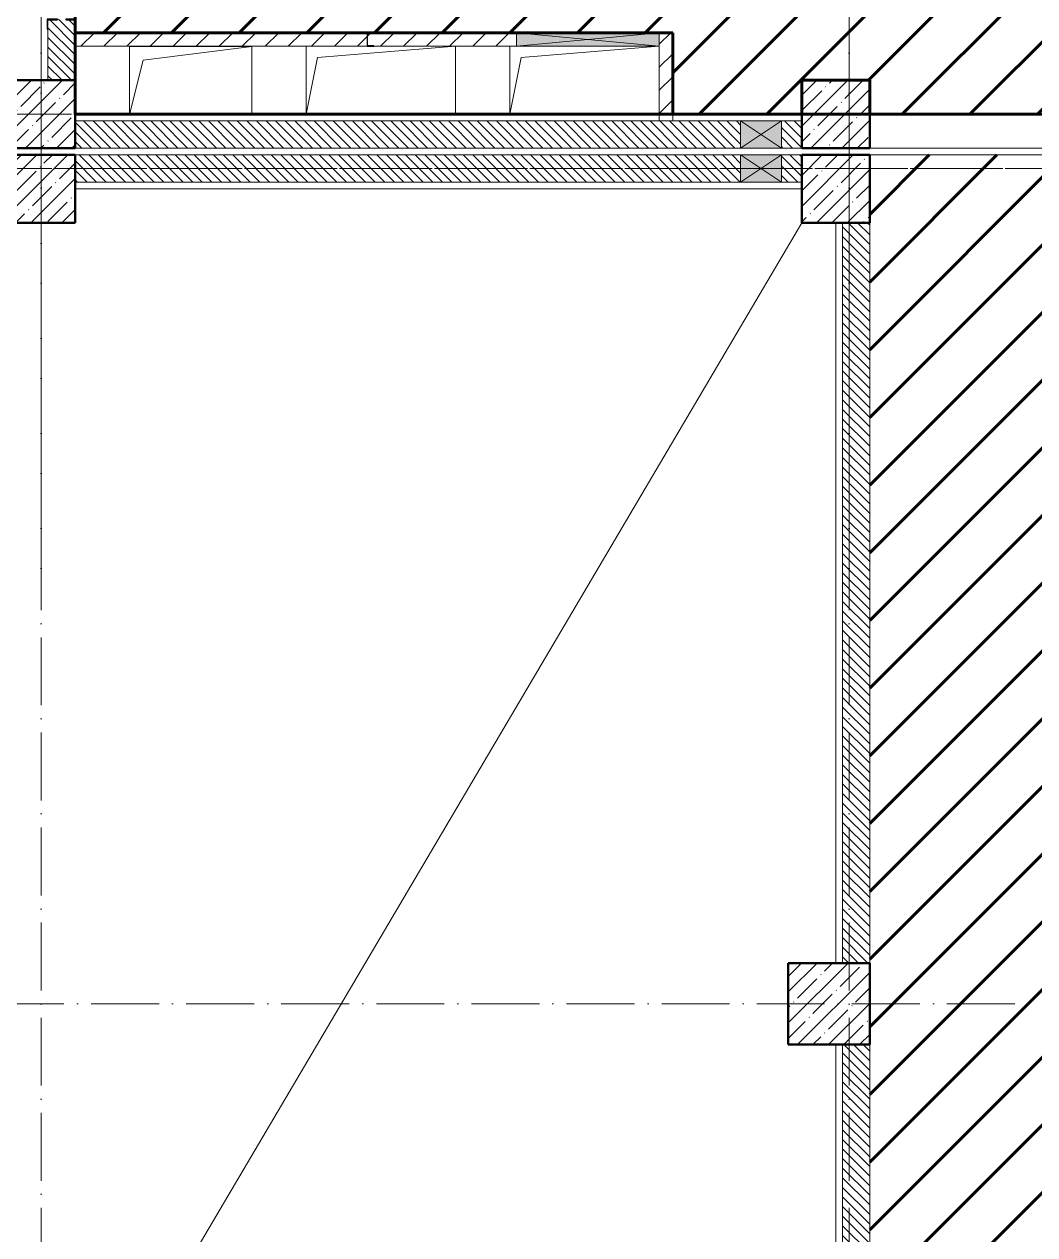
# Model space of a CAD drawing. Header units: millimetres. Extents: x -606178 to 312196, y -19338 to 632709.
# Drawn here: x -57690 to -50249, y 486775 to 495688 of the extents above; entities that cross this region are included whole.
import ezdxf

# ---------------------------------------------------------------- set-up
doc = ezdxf.new("R2010")
doc.units = ezdxf.units.MM
doc.linetypes.add('50_200_ШТРИХ_1Т_ш5_п1_п1_', pattern=[700, 500, -100, 0, -100])
for name, color, linetype, lineweight in [('6.4.1) Окр пт с инж. ПТ2.16', 3, 'Continuous', 60), ('A-DETL-____-OTLN-4', 7, 'Continuous', 18), ('A-DETL-GENF-OTLN', 7, 'Continuous', 9), ('A-FLOR-____-OTLN', 7, 'Continuous', 9), ('A-GENM-____-MCUT', 7, 'Continuous', 25), ('A-GENM-____-OTLN', 7, 'Continuous', 9), ('A-GENM-____-OTLN-1', 7, 'Continuous', 25), ('A-GLAZ-____-OTLN', 7, 'Continuous', 9), ('A-WALL-____-MCUT', 7, 'Continuous', 13), ('A-WALL-____-MCUT-3', 7, 'Continuous', 9), ('A-WALL-____-PATT-1', 7, 'Continuous', 9), ('A-WALL-FNSH-MCUT-1', 7, 'Continuous', 9), ('S-COLS-____-MCUT', 7, 'Continuous', 50), ('S-COLS-____-OTLN', 7, 'Continuous', 9), ('S-GRID-____-OTLN-1', 7, '50_200_ШТРИХ_1Т_ш5_п1_п1_', 9)]:
    doc.layers.add(name, color=color, linetype=linetype, lineweight=lineweight)
pattern_1 = [(45, (-89000, -42681.04), (-114.04925, 114.04925), []), (45, (-88885.95, -42681.04), (-114.04925, 114.04925), [201.613, -40.323, 3.353, -36.97])]
pattern_2 = [(45, (-83150, -42681.04), (-114.04925, 114.04925), []), (45, (-83035.95, -42681.04), (-114.04925, 114.04925), [201.613, -40.323, 3.353, -36.97])]
pattern_3 = [(135, (-140714.89, 451794.26), (-35.35534, -35.35534), [])]
pattern_4 = [(45, (-83150, -43231.04), (-114.04925, 114.04925), []), (45, (-83035.95, -43231.04), (-114.04925, 114.04925), [201.613, -40.323, 3.353, -36.97])]
pattern_5 = [(45, (-89000, -43231.04), (-114.04925, 114.04925), []), (45, (-88885.95, -43231.04), (-114.04925, 114.04925), [201.613, -40.323, 3.353, -36.97])]
pattern_6 = [(45, (-140714.89, 451794.26), (-84.85281, 84.85281), [])]

# ---------------------------------------------------------------- blocks, each defined once
blk = doc.blocks.new('BSC_Колонна _Прямоугольная - 500х500-V33-АР1_План отверстий 3 этажа в осях 1-64_Ю-ЯЯ')
at = {"layer": 'S-COLS-____-OTLN'}
h = blk.add_hatch(dxfattribs=at)
h.set_pattern_fill('FP_41', color=256, style=0, pattern_type=2)
h.set_pattern_definition(pattern_1)
h.paths.add_polyline_path([(-250, -250), (250, -250), (250, 250), (-250, 250)], flags=0)
at = {"layer": 'S-COLS-____-MCUT'}
for p, q in [((250, 250), (-250, 250)), ((-250, 250), (-250, -250)), ((250, -250), (250, 250)), ((-250, -250), (250, -250))]:
    blk.add_line(p, q, dxfattribs=at)
blk = doc.blocks.new('BSC_Колонна _Прямоугольная - 500х500-V35-АР1_План отверстий 3 этажа в осях 1-64_Ю-ЯЯ')
at = {"layer": 'S-COLS-____-OTLN'}
h = blk.add_hatch(dxfattribs=at)
h.set_pattern_fill('FP_43', color=256, style=0, pattern_type=2)
h.set_pattern_definition(pattern_2)
h.paths.add_polyline_path([(-250, -250), (250, -250), (250, 250), (-250, 250)], flags=0)
at = {"layer": 'S-COLS-____-MCUT'}
for p, q in [((250, 250), (-250, 250)), ((-250, 250), (-250, -250)), ((250, -250), (250, 250)), ((-250, -250), (250, -250))]:
    blk.add_line(p, q, dxfattribs=at)
blk = doc.blocks.new('BSC_Колонна _Прямоугольная - 500х500-V120-АР1_План отверстий 3 этажа в осях 1-64_Ю-ЯЯ')
at = {"layer": 'S-COLS-____-OTLN'}
h = blk.add_hatch(dxfattribs=at)
h.set_pattern_fill('FP_125', color=256, style=0, pattern_type=2)
h.set_pattern_definition(pattern_4)
h.paths.add_polyline_path([(-250, -250), (250, -250), (250, 250), (-250, 250)], flags=0)
at = {"layer": 'S-COLS-____-MCUT'}
for p, q in [((250, 250), (-250, 250)), ((-250, 250), (-250, -250)), ((250, -250), (250, 250)), ((-250, -250), (250, -250))]:
    blk.add_line(p, q, dxfattribs=at)
blk = doc.blocks.new('BSC_Колонна _Прямоугольная - 500х500-V121-АР1_План отверстий 3 этажа в осях 1-64_Ю-ЯЯ')
at = {"layer": 'S-COLS-____-OTLN'}
h = blk.add_hatch(dxfattribs=at)
h.set_pattern_fill('FP_126', color=256, style=0, pattern_type=2)
h.set_pattern_definition(pattern_5)
h.paths.add_polyline_path([(-250, -250), (250, -250), (250, 250), (-250, 250)], flags=0)
at = {"layer": 'S-COLS-____-MCUT'}
for p, q in [((250, 250), (-250, 250)), ((-250, 250), (-250, -250)), ((250, -250), (250, 250)), ((-250, -250), (250, -250))]:
    blk.add_line(p, q, dxfattribs=at)
blk = doc.blocks.new('154_Фахверк_СКБ_Швеллер - Тип_100_3960-28515122-АР1_План отверстий 3 этажа в осях 1-64_Ю-ЯЯ')
at = {"layer": 'A-GENM-____-MCUT'}
for p, q in [((175, 50), (125, 50)), ((125, 50), (125, -50)), ((128, 47), (175, 47)), ((128, -47), (128, 47)), ((175, 47), (175, 50)), ((125, -50), (175, -50)), ((175, -47), (128, -47)), ((175, -50), (175, -47))]:
    blk.add_line(p, q, dxfattribs=at)
blk = doc.blocks.new('154_Стойка_СКБ_Уголок - СМ-2480_200-28346303-АР1_План отверстий 3 этажа в осях 1-64_Ю-ЯЯ')
at = {"layer": 'A-GENM-____-MCUT'}
for p, q in [((125, 156), (125, 81)), ((200, 156), (125, 156)), ((131, 81), (131, 150)), ((131, 150), (200, 150)), ((200, 150), (200, 156)), ((125, 81), (131, 81)), ((131, 19), (125, 19)), ((125, 19), (125, -56)), ((131, -50), (131, 19)), ((125, -56), (200, -56)), ((200, -50), (131, -50)), ((200, -56), (200, -50))]:
    blk.add_line(p, q, dxfattribs=at)
blk = doc.blocks.new('AR_Отверстие прямоугольное _в стене_ - AR_Отверстие прямоугольное _в стене__ВК-32402044-АР1_План отверстий 3 этажа в осях 1-64_Ю-ЯЯ')
at = {"layer": 'A-GLAZ-____-OTLN'}
blk.add_hatch(color=256, dxfattribs=at).paths.add_polyline_path([(150, -100), (150, 100), (-150, 100), (-150, -100), (-90.8, -100)], flags=0)
at = {"layer": 'A-DETL-GENF-OTLN'}
for p, q in [((-150, -100), (-150, 100)), ((-150, 100), (150, 100)), ((150, 100), (-150, -100)), ((-150, 100), (150, -100)), ((150, 100), (-150, 100)), ((-150, 100), (-150, -100)), ((150, 100), (150, -100)), ((150, -100), (150, 100)), ((150, -100), (-150, -100)), ((-150, -100), (150, -100))]:
    blk.add_line(p, q, dxfattribs=at)
blk = doc.blocks.new('AR_Отверстие прямоугольное _в плите_ - AR_Отверстие прямоугольное _в плите_-30552730-АР1_План отверстий 3 этажа в осях 1-64_Ю-ЯЯ')
at = {"layer": 'A-GENM-____-OTLN'}
for p, q in [((450, 250), (-450, 250)), ((-450, 250), (-450, -250)), ((-350, 150), (450, 250)), ((450, -250), (450, 250)), ((-450, -250), (-350, 150)), ((-450, -250), (450, -250))]:
    blk.add_line(p, q, dxfattribs=at)
blk = doc.blocks.new('AR_Отверстие прямоугольное _в плите_ - AR_Отверстие прямоугольное _в плите_-V202-АР1_План отверстий 3 этажа в осях 1-64_Ю-ЯЯ')
at = {"layer": 'A-GENM-____-OTLN'}
for p, q in [((-550, 250), (-550, -250)), ((-466.7, 166.7), (550, 250)), ((550, -250), (550, 250)), ((-550, -250), (-466.7, 166.7)), ((-550, -250), (550, -250))]:
    blk.add_line(p, q, dxfattribs=at)
blk = doc.blocks.new('AR_Отверстие прямоугольное _в плите_ - AR_Отверстие прямоугольное _в плите_-V203-АР1_План отверстий 3 этажа в осях 1-64_Ю-ЯЯ')
at = {"layer": 'A-GENM-____-OTLN'}
for p, q in [((-550, 250), (-550, -250)), ((-466.7, 166.7), (550, 250)), ((-550, -250), (-466.7, 166.7)), ((-550, -250), (550, -250))]:
    blk.add_line(p, q, dxfattribs=at)
blk = doc.blocks.new('AR_Отверстие прямоугольное _в стене__БезПР - AR_Отверстие прямоугольное _в стене__БезПР-36899082-АР1_План отверстий 3 этажа в осях 1-64_Ю-ЯЯ')
at = {"layer": 'A-GLAZ-____-OTLN'}
blk.add_hatch(color=256, dxfattribs=at).paths.add_polyline_path([(525, -50), (525, 50), (-525, 50), (-525, -50)], flags=0)
at = {"layer": 'A-DETL-GENF-OTLN'}
for p, q in [((-525, -50), (-525, 50)), ((-525, 50), (525, 50)), ((525, 50), (-525, -50)), ((-525, 50), (525, -50)), ((525, 50), (-525, 50)), ((-525, 50), (-525, -50)), ((525, 50), (525, -50)), ((525, -50), (525, 50)), ((525, -50), (-525, -50)), ((-525, -50), (525, -50))]:
    blk.add_line(p, q, dxfattribs=at)
at = {"layer": 'A-GLAZ-____-OTLN'}
blk.add_line((525, 50), (-525, 50), dxfattribs=at)
blk = doc.blocks.new('BSC_Колонна _Прямоугольная - 500х500-25642906-АР1_План отверстий 3 этажа в осях 1-64_А-ГГ')
at = {"layer": 'S-COLS-____-OTLN'}
h = blk.add_hatch(dxfattribs=at)
h.set_pattern_fill('FP_48', color=256, style=0, pattern_type=2)
h.set_pattern_definition(pattern_1)
h.paths.add_polyline_path([(-250, -250), (250, -250), (250, 250), (-250, 250)], flags=0)
at = {"layer": 'S-COLS-____-MCUT'}
for p, q in [((250, 250), (-250, 250)), ((-250, 250), (-250, -250)), ((250, -250), (250, 250)), ((-250, -250), (250, -250))]:
    blk.add_line(p, q, dxfattribs=at)
blk = doc.blocks.new('BSC_Колонна _Прямоугольная - 600х600-26981669-АР1_План отверстий 3 этажа в осях 1-64_А-ГГ')
at = {"layer": 'S-COLS-____-OTLN'}
h = blk.add_hatch(dxfattribs=at)
h.set_pattern_fill('FP_54', color=256, style=0, pattern_type=2)
h.set_pattern_definition([(45, (-88950, -36681.04), (-114.04925, 114.04925), []), (45, (-88835.95, -36681.04), (-114.04925, 114.04925), [201.613, -40.323, 3.353, -36.97])])
h.paths.add_polyline_path([(-300, -300), (300, -300), (300, 300), (-300, 300)], flags=0)
at = {"layer": 'S-COLS-____-MCUT'}
for p, q in [((300, 300), (-300, 300)), ((-300, 300), (-300, -300)), ((300, -300), (300, 300)), ((-300, -300), (300, -300))]:
    blk.add_line(p, q, dxfattribs=at)
blk = doc.blocks.new('BSC_Колонна _Прямоугольная - 500х500-V22-АР1_План отверстий 3 этажа в осях 1-64_А-ГГ')
at = {"layer": 'S-COLS-____-OTLN'}
h = blk.add_hatch(dxfattribs=at)
h.set_pattern_fill('FP_59', color=256, style=0, pattern_type=2)
h.set_pattern_definition(pattern_2)
h.paths.add_polyline_path([(-250, -250), (250, -250), (250, 250), (-250, 250)], flags=0)
at = {"layer": 'S-COLS-____-MCUT'}
for p, q in [((250, 250), (-250, 250)), ((-250, 250), (-250, -250)), ((250, -250), (250, 250)), ((-250, -250), (250, -250))]:
    blk.add_line(p, q, dxfattribs=at)
blk = doc.blocks.new('BSC_Колонна _Прямоугольная - 500х500-V144-АР1_План отверстий 3 этажа в осях 1-64_А-ГГ')
at = {"layer": 'S-COLS-____-OTLN'}
h = blk.add_hatch(dxfattribs=at)
h.set_pattern_fill('FP_167', color=256, style=0, pattern_type=2)
h.set_pattern_definition(pattern_4)
h.paths.add_polyline_path([(-250, -250), (250, -250), (250, 250), (-250, 250)], flags=0)
at = {"layer": 'S-COLS-____-MCUT'}
for p, q in [((250, 250), (-250, 250)), ((-250, 250), (-250, -250)), ((250, -250), (250, 250)), ((-250, -250), (250, -250))]:
    blk.add_line(p, q, dxfattribs=at)
blk = doc.blocks.new('BSC_Колонна _Прямоугольная - 500х500-V145-АР1_План отверстий 3 этажа в осях 1-64_А-ГГ')
at = {"layer": 'S-COLS-____-OTLN'}
h = blk.add_hatch(dxfattribs=at)
h.set_pattern_fill('FP_168', color=256, style=0, pattern_type=2)
h.set_pattern_definition(pattern_5)
h.paths.add_polyline_path([(-250, -250), (250, -250), (250, 250), (-250, 250)], flags=0)
at = {"layer": 'S-COLS-____-MCUT'}
for p, q in [((250, 250), (-250, 250)), ((-250, 250), (-250, -250)), ((250, -250), (250, 250)), ((-250, -250), (250, -250))]:
    blk.add_line(p, q, dxfattribs=at)
blk = doc.blocks.new('AR_Отверстие прямоугольное _в стене_ - AR_Отверстие прямоугольное _в стене__ВК-32402044-АР1_План отверстий 3 этажа в осях 1-64_А-ГГ')
at = {"layer": 'A-GLAZ-____-OTLN'}
blk.add_hatch(color=256, dxfattribs=at).paths.add_polyline_path([(150, -100), (150, 100), (-150, 100), (-150, -100), (-90.5, -100)], flags=0)
at = {"layer": 'A-DETL-GENF-OTLN'}
for p, q in [((-150, -100), (-150, 100)), ((-150, 100), (150, 100)), ((150, 100), (-150, -100)), ((-150, 100), (150, -100)), ((150, 100), (-150, 100)), ((-150, 100), (-150, -100)), ((150, 100), (150, -100)), ((150, -100), (150, 100)), ((150, -100), (-150, -100)), ((-150, -100), (150, -100))]:
    blk.add_line(p, q, dxfattribs=at)

msp = doc.modelspace()

# ---------------------------------------------------------------- hatches: boundary and pattern name
at = {"layer": '6.4.1) Окр пт с инж. ПТ2.16'}
h = msp.add_hatch(dxfattribs=at)
h.set_pattern_fill('ANSI31', color=256, scale=111)
h.paths.add_polyline_path([(-47514.891, 506975.3011), (-57314.891, 506975.3011), (-57314.891, 495625.3011), (-52914.891, 495625.3011), (-52914.891, 495025.3011), (-51964.891, 495025.3011), (-51964.891, 495275.3011), (-51464.891, 495275.3011), (-51464.891, 495025.3011), (-48014.891, 495025.3011), (-48014.891, 495275.3011), (-47514.891, 495275.3011), (-47514.891, 498625.3011), (-48014.891, 498625.3011), (-48014.891, 499125.3011), (-47514.891, 499125.3011)])
h.paths.add_polyline_path([(-51964.891, 503975.3011), (-51764.891, 503975.3011), (-50664.891, 503975.3011), (-50664.891, 501775.3011), (-51764.891, 501775.3011), (-51764.891, 499925.3011), (-50664.891, 499925.3011), (-50664.891, 497725.3011), (-51764.891, 497725.3011), (-51964.891, 497725.3011)], flags=16)
h.paths.add_polyline_path([(-52935.992, 498643.8593), (-56935.992, 498643.8593), (-56935.992, 503161.8656), (-52935.992, 503161.8656)], flags=16)
h = msp.add_hatch(dxfattribs=at)
h.set_pattern_fill('ANSI31', color=256, scale=111)
h.paths.add_polyline_path([(-48014.891, 494725.3011), (-51464.891, 494725.3011), (-51464.891, 494225.3011), (-51464.891, 488775.3011), (-51464.891, 488175.3011), (-51464.891, 482775.3011), (-51464.891, 482175.3011), (-51464.891, 477975.3011), (-50864.891, 477975.3011), (-50864.891, 476775.3011), (-50864.891, 476575.3011), (-50864.891, 475625.3011), (-50864.891, 474525.3011), (-50864.891, 474475.3011), (-50864.891, 474325.3011), (-50864.891, 474275.3011), (-50864.891, 473575.3011), (-50864.891, 473529.3011), (-50864.891, 473275.3011), (-51464.891, 473275.3011), (-51464.891, 470775.3011), (-51464.891, 470175.3011), (-51464.891, 464625.3011), (-51464.891, 464125.3011), (-51464.891, 460975.3011), (-51464.891, 460775.3011), (-51464.891, 458575.3011), (-51464.891, 457875.3011), (-50964.891, 457875.3011), (-50964.891, 457275.3011), (-51464.891, 457275.3011), (-51464.891, 454275.3011), (-50964.891, 454275.3011), (-50964.891, 453675.3011), (-50964.891, 450725.3011), (-50964.891, 450125.3011), (-50439.891, 450125.3011), (-50439.891, 450131.3011), (-50364.891, 450131.3011), (-48564.891, 450125.3011), (-48564.891, 450131.3011), (-48489.891, 450131.3011), (-47664.891, 450126.4719), (-47664.891, 450225.3011), (-47464.891, 450225.3011), (-47464.891, 450375.3011), (-47464.891, 450700.3011), (-47470.891, 450700.3011), (-47470.891, 450780.3011), (-47464.891, 450780.3011), (-47464.891, 451225.3011), (-47464.891, 452075.3011), (-47464.891, 452475.3011), (-47470.891, 452475.3011), (-47470.891, 452550.3011), (-47464.891, 452875.3011), (-47464.891, 453375.3011), (-47464.891, 455875.3011), (-47464.891, 456775.3011), (-47464.891, 457000.3011), (-47470.891, 457000.3011), (-47470.891, 457075.3011), (-47464.891, 457775.3011), (-47470.891, 457775.3011), (-47470.891, 457850.3011), (-47464.891, 458000.3011), (-47470.891, 458000.3011), (-47470.891, 458075.3011), (-47464.891, 458775.3011), (-47470.891, 458775.3011), (-47470.891, 458875.3011), (-47464.891, 458875.3011), (-47464.891, 459375.3011), (-47464.891, 459700.3011), (-47470.891, 459700.3011), (-47470.891, 459780.3011), (-47464.891, 459780.3011), (-47464.891, 460125.3011), (-47464.891, 460975.3011), (-47464.891, 461475.3011), (-47470.891, 461475.3011), (-47470.891, 461550.3011), (-47464.891, 461875.3011), (-47464.891, 462375.3011), (-47464.891, 464700.3011), (-47470.891, 464700.3011), (-47470.891, 464780.3011), (-47264.891, 464780.3011), (-47264.891, 466570.3011), (-47470.891, 466570.3011), (-47470.891, 466650.3011), (-47464.891, 466925.3011), (-47464.891, 467425.3011), (-47464.891, 467875.3011), (-47464.891, 468375.3011), (-47464.891, 468700.3011), (-47470.891, 468700.3011), (-47470.891, 468780.3011), (-47464.891, 468780.3011), (-47464.891, 469225.3011), (-47464.891, 470075.3011), (-47464.891, 470475.3011), (-47470.891, 470475.3011), (-47470.891, 470550.3011), (-47464.891, 470875.3011), (-47464.891, 471375.3011), (-47464.891, 472775.3011), (-47464.891, 473775.3011), (-47464.891, 474100.3011), (-47470.891, 474100.3011), (-47470.891, 474180.3011), (-47264.891, 474180.3011), (-47264.891, 475070.3011), (-47470.891, 475070.3011), (-47470.891, 475150.3011), (-47464.891, 476075.3011), (-47464.891, 476475.3011), (-47464.891, 476575.3011), (-47464.891, 476775.3011), (-47464.891, 476875.3011), (-47464.891, 477375.3011), (-47464.891, 477700.3011), (-47470.891, 477700.3011), (-47470.891, 477780.3011), (-47464.891, 477780.3011), (-47464.891, 478325.3011), (-47464.891, 479175.3011), (-47464.891, 479475.3011), (-47470.891, 479475.3011), (-47470.891, 479550.3011), (-47464.891, 479875.3011), (-47464.891, 480375.3011), (-47464.891, 480600.3011), (-47470.891, 480600.3011), (-47470.891, 480675.3011), (-47395.891, 480675.3011), (-47264.891, 480675.3011), (-47264.891, 482475.3011), (-47333.891, 482475.3011), (-47395.891, 482475.3011), (-47470.891, 482475.3011), (-47470.891, 482550.3011), (-47464.891, 482700.3011), (-47470.891, 482700.3011), (-47470.891, 482775.3011), (-47464.891, 482805.3011), (-47464.891, 482775.3011), (-47395.891, 482775.3011), (-47264.891, 482775.3011), (-47264.891, 484570.3011), (-47470.891, 484570.3011), (-47470.891, 484650.3011), (-47464.891, 485875.3011), (-47464.891, 486375.3011), (-47464.891, 486700.3011), (-47470.891, 486700.3011), (-47470.891, 486780.3011), (-47464.891, 486780.3011), (-47464.891, 487275.3011), (-47464.891, 487925.3011), (-47464.891, 488475.3011), (-47470.891, 488475.3011), (-47470.891, 488550.3011), (-47464.891, 488875.3011), (-47464.891, 489375.3011), (-47464.891, 489800.3011), (-47464.891, 490300.3011), (-47464.891, 493775.3011), (-48014.891, 493775.3011)])
at = {"layer": 'A-WALL-____-PATT-1'}
h = msp.add_hatch(dxfattribs=at)
h.set_pattern_fill('FP_9', color=256, style=0, pattern_type=2)
h.set_pattern_definition(pattern_3)
h.paths.add_polyline_path([(-57314.891, 495275.3011), (-57314.891, 495719.3011), (-57383.891, 495719.3011), (-57383.891, 495725.3011), (-57445.891, 495725.3011), (-57445.891, 495719.3011), (-57514.891, 495719.3011), (-57514.891, 495275.3011), (-57354.891, 495275.3011)], flags=0)
h.paths.add_polyline_path([(-57445.891, 497425.3011), (-57383.891, 497425.3011), (-57383.891, 497431.3011), (-57314.891, 497431.3011), (-57314.891, 497725.3011), (-57514.891, 497725.3011), (-57514.891, 497431.3011), (-57445.891, 497431.3011)], flags=0)
h = msp.add_hatch(dxfattribs=at)
h.set_pattern_fill('FP_7', color=256, style=0, pattern_type=2)
h.set_pattern_definition(pattern_6)
h.paths.add_polyline_path([(-57314.891, 495525.3011), (-55164.891, 495525.3011), (-55164.891, 495625.3011), (-57314.891, 495625.3011)], flags=0)
h.paths.add_polyline_path([(-55114.891, 495525.3011), (-54064.891, 495525.3011), (-54064.891, 495625.3011), (-55114.891, 495625.3011), (-55114.891, 495622.3011), (-55161.891, 495622.3011), (-55161.891, 495528.3011), (-55114.891, 495528.3011)], flags=0)
h = msp.add_hatch(dxfattribs=at)
h.set_pattern_fill('FP_7', color=256, style=0, pattern_type=2)
h.set_pattern_definition(pattern_6)
h.paths.add_polyline_path([(-52914.891, 494975.3011), (-52914.891, 495625.3011), (-53014.891, 495625.3011), (-53014.891, 494975.3011)], flags=0)
h = msp.add_hatch(dxfattribs=at)
h.set_pattern_fill('FP_9', color=256, style=0, pattern_type=2)
h.set_pattern_definition(pattern_3)
h.paths.add_polyline_path([(-52114.891, 494775.3011), (-51964.891, 494775.3011), (-51964.891, 494975.3011), (-52114.891, 494975.3011)], flags=0)
h.paths.add_polyline_path([(-52414.891, 494775.3011), (-52414.891, 494975.3011), (-57314.891, 494975.3011), (-57314.891, 494775.3011), (-55890.6311, 494775.3011)], flags=0)
h = msp.add_hatch(dxfattribs=at)
h.set_pattern_fill('FP_6', color=256, style=0, pattern_type=2)
h.set_pattern_definition(pattern_3)
h.paths.add_polyline_path([(-52114.891, 494775.3011), (-51964.891, 494775.3011), (-51964.891, 494975.3011), (-52114.891, 494975.3011)], flags=0)
h.paths.add_polyline_path([(-52414.891, 494775.3011), (-52414.891, 494975.3011), (-57314.891, 494975.3011), (-57314.891, 494775.3011), (-55890.2821, 494775.3011)], flags=0)
h = msp.add_hatch(dxfattribs=at)
h.set_pattern_fill('FP_9', color=256, style=0, pattern_type=2)
h.set_pattern_definition(pattern_3)
h.paths.add_polyline_path([(-52114.891, 494525.3011), (-51964.891, 494525.3011), (-51964.891, 494725.3011), (-52114.891, 494725.3011)], flags=0)
h.paths.add_polyline_path([(-52414.891, 494525.3011), (-52414.891, 494725.3011), (-57314.891, 494725.3011), (-57314.891, 494525.3011), (-55890.6311, 494525.3011)], flags=0)
h = msp.add_hatch(dxfattribs=at)
h.set_pattern_fill('FP_6', color=256, style=0, pattern_type=2)
h.set_pattern_definition(pattern_3)
h.paths.add_polyline_path([(-52114.891, 494525.3011), (-51964.891, 494525.3011), (-51964.891, 494725.3011), (-52114.891, 494725.3011)], flags=0)
h.paths.add_polyline_path([(-52414.891, 494525.3011), (-52414.891, 494725.3011), (-57314.891, 494725.3011), (-57314.891, 494525.3011), (-55890.2821, 494525.3011)], flags=0)
h = msp.add_hatch(dxfattribs=at)
h.set_pattern_fill('FP_6', color=256, style=0, pattern_type=2)
h.set_pattern_definition(pattern_3)
h.paths.add_polyline_path([(-51464.891, 488775.3011), (-51464.891, 494225.3011), (-51664.891, 494225.3011), (-51664.891, 488775.3011)], flags=0)
h = msp.add_hatch(dxfattribs=at)
h.set_pattern_fill('FP_6', color=256, style=0, pattern_type=2)
h.set_pattern_definition(pattern_3)
h.paths.add_polyline_path([(-51464.891, 482775.3011), (-51464.891, 488175.3011), (-51664.891, 488175.3011), (-51664.891, 482775.3011)], flags=0)

# ---------------------------------------------------------------- linework, layer by layer
at = {"layer": '6.4.1) Окр пт с инж. ПТ2.16'}
for points in [[(-57314.891, 506975.3011), (-47514.891, 506975.3011), (-47514.891, 495025.3011), (-57314.891, 495025.3011)], [(-52914.891, 495625.3011), (-57314.891, 495625.3011), (-57314.891, 495025.3011), (-52914.891, 495025.3011)], [(-51964.891, 495275.3011), (-51464.891, 495275.3011), (-51464.891, 495025.3011), (-51964.891, 495025.3011)]]:
    msp.add_lwpolyline(points, close=True, dxfattribs=at)
at = {"layer": 'A-DETL-____-OTLN-4'}
msp.add_line((-69364.891, 464725.3011), (-51964.891, 494225.3011), dxfattribs=at)
at = {"layer": 'A-FLOR-____-OTLN'}
for p, q in [((-56914.891, 495524.0511), (-56014.891, 495524.0511)), ((-56914.891, 495024.0511), (-56914.891, 495524.0511)), ((-56014.891, 495524.0511), (-56014.891, 495024.0511)), ((-55614.891, 495025.3011), (-55614.891, 495525.3011)), ((-54514.891, 495525.3011), (-54514.891, 495025.3011)), ((-54114.891, 495025.3011), (-54114.891, 495525.3011)), ((-56014.891, 495024.0511), (-56914.891, 495024.0511)), ((-54514.891, 495025.3011), (-55614.891, 495025.3011)), ((-53014.891, 495025.3011), (-54114.891, 495025.3011)), ((-51464.891, 494775.3011), (-48014.891, 494775.3011)), ((-51464.891, 494775.3011), (-48014.891, 494775.3011)), ((-48014.891, 494725.3011), (-51464.891, 494725.3011)), ((-48014.891, 494725.3011), (-51464.891, 494725.3011)), ((-57314.891, 494475.3011), (-51964.891, 494475.3011)), ((-57314.891, 494475.3011), (-51964.891, 494475.3011)), ((-51714.891, 494225.3011), (-51714.891, 488775.3011)), ((-51714.891, 488175.3011), (-51714.891, 482775.3011))]:
    msp.add_line(p, q, dxfattribs=at)
at = {"layer": 'A-WALL-____-MCUT'}
for p, q in [((-57514.891, 495650.3011), (-57514.891, 495275.3011)), ((-57314.891, 495275.3011), (-57314.891, 495650.3011)), ((-52414.891, 494975.3011), (-57314.891, 494975.3011)), ((-51964.891, 494975.3011), (-52114.891, 494975.3011)), ((-57314.891, 494775.3011), (-52414.891, 494775.3011)), ((-52114.891, 494775.3011), (-51964.891, 494775.3011)), ((-52414.891, 494725.3011), (-57314.891, 494725.3011)), ((-51964.891, 494725.3011), (-52114.891, 494725.3011)), ((-57314.891, 494525.3011), (-52414.891, 494525.3011)), ((-52114.891, 494525.3011), (-51964.891, 494525.3011))]:
    msp.add_line(p, q, dxfattribs=at)
at = {"layer": 'A-WALL-____-MCUT-3'}
for p, q in [((-52414.891, 494975.3011), (-57314.891, 494975.3011)), ((-51964.891, 494975.3011), (-52114.891, 494975.3011)), ((-57314.891, 494775.3011), (-52414.891, 494775.3011)), ((-52114.891, 494775.3011), (-51964.891, 494775.3011)), ((-52414.891, 494725.3011), (-57314.891, 494725.3011)), ((-51964.891, 494725.3011), (-52114.891, 494725.3011)), ((-57314.891, 494525.3011), (-52414.891, 494525.3011)), ((-52114.891, 494525.3011), (-51964.891, 494525.3011)), ((-51664.891, 494225.3011), (-51664.891, 488775.3011)), ((-51464.891, 488775.3011), (-51464.891, 494225.3011)), ((-51664.891, 488175.3011), (-51664.891, 482775.3011)), ((-51464.891, 482775.3011), (-51464.891, 488175.3011))]:
    msp.add_line(p, q, dxfattribs=at)
at = {"layer": 'A-WALL-FNSH-MCUT-1'}
for p, q in [((-55164.891, 495625.3011), (-57314.891, 495625.3011)), ((-54064.891, 495625.3011), (-55114.891, 495625.3011)), ((-52914.891, 495625.3011), (-53014.891, 495625.3011)), ((-52914.891, 494975.3011), (-52914.891, 495625.3011)), ((-57314.891, 495525.3011), (-55164.891, 495525.3011)), ((-55114.891, 495525.3011), (-54064.891, 495525.3011)), ((-53014.891, 495525.3011), (-53014.891, 494975.3011))]:
    msp.add_line(p, q, dxfattribs=at)
at = {"layer": 'S-GRID-____-OTLN-1'}
for p, q in [((-57564.891, 542687.1106), (-57564.891, 491375.8881)), ((-51614.891, 542687.1106), (-51614.891, 491375.8881)), ((-57564.891, 501675.2188), (-57564.891, 463616.9934)), ((-51614.891, 501675.2188), (-51614.891, 447311.6528)), ((-66242.5765, 495025.3011), (-36750.6776, 495025.3011)), ((-66242.5765, 495025.3011), (-36750.6776, 495025.3011)), ((-73388.1205, 494625.3011), (-36640.4843, 494625.3011)), ((-71470.2533, 494625.3011), (-36640.4843, 494625.3011)), ((-50396.1037, 488475.3011), (-73388.1205, 488475.3011))]:
    msp.add_line(p, q, dxfattribs=at)

# ---------------------------------------------------------------- block references
at = {"layer": 'A-GENM-____-OTLN'}
for name, p in [('AR_Отверстие прямоугольное _в плите_ - AR_Отверстие прямоугольное _в плите_-30552730-АР1_План отверстий 3 этажа в осях 1-64_Ю-ЯЯ', (-56464.891, 495274.0511)), ('AR_Отверстие прямоугольное _в плите_ - AR_Отверстие прямоугольное _в плите_-V202-АР1_План отверстий 3 этажа в осях 1-64_Ю-ЯЯ', (-55064.891, 495275.3011)), ('AR_Отверстие прямоугольное _в плите_ - AR_Отверстие прямоугольное _в плите_-V203-АР1_План отверстий 3 этажа в осях 1-64_Ю-ЯЯ', (-53564.891, 495275.3011))]:
    msp.add_blockref(name, p, dxfattribs=at)
at = {"layer": 'A-GENM-____-OTLN-1', "rotation": 269.9999999999999}
msp.add_blockref('154_Стойка_СКБ_Уголок - СМ-2480_200-28346303-АР1_План отверстий 3 этажа в осях 1-64_Ю-ЯЯ', (-57464.891, 495850.3011), dxfattribs=at)
at = {"layer": 'A-GENM-____-OTLN-1'}
msp.add_blockref('154_Фахверк_СКБ_Швеллер - Тип_100_3960-28515122-АР1_План отверстий 3 этажа в осях 1-64_Ю-ЯЯ', (-55289.891, 495575.3011), dxfattribs=at)
at = {"layer": 'A-GLAZ-____-OTLN'}
for name, p in [('AR_Отверстие прямоугольное _в стене__БезПР - AR_Отверстие прямоугольное _в стене__БезПР-36899082-АР1_План отверстий 3 этажа в осях 1-64_Ю-ЯЯ', (-53539.891, 495575.3011)), ('AR_Отверстие прямоугольное _в стене_ - AR_Отверстие прямоугольное _в стене__ВК-32402044-АР1_План отверстий 3 этажа в осях 1-64_Ю-ЯЯ', (-52264.891, 494875.3011)), ('AR_Отверстие прямоугольное _в стене_ - AR_Отверстие прямоугольное _в стене__ВК-32402044-АР1_План отверстий 3 этажа в осях 1-64_А-ГГ', (-52264.891, 494875.3011))]:
    msp.add_blockref(name, p, dxfattribs=at)
at = {"layer": 'A-GLAZ-____-OTLN', "rotation": 180}
for name in ['AR_Отверстие прямоугольное _в стене_ - AR_Отверстие прямоугольное _в стене__ВК-32402044-АР1_План отверстий 3 этажа в осях 1-64_Ю-ЯЯ', 'AR_Отверстие прямоугольное _в стене_ - AR_Отверстие прямоугольное _в стене__ВК-32402044-АР1_План отверстий 3 этажа в осях 1-64_А-ГГ']:
    msp.add_blockref(name, (-52264.891, 494625.3011), dxfattribs=at)
at = {"layer": 'S-COLS-____-OTLN'}
for name, p in [('BSC_Колонна _Прямоугольная - 500х500-V120-АР1_План отверстий 3 этажа в осях 1-64_Ю-ЯЯ', (-57564.891, 495025.3011)), ('BSC_Колонна _Прямоугольная - 500х500-V144-АР1_План отверстий 3 этажа в осях 1-64_А-ГГ', (-57564.891, 495025.3011)), ('BSC_Колонна _Прямоугольная - 500х500-V121-АР1_План отверстий 3 этажа в осях 1-64_Ю-ЯЯ', (-51714.891, 495025.3011)), ('BSC_Колонна _Прямоугольная - 500х500-V145-АР1_План отверстий 3 этажа в осях 1-64_А-ГГ', (-51714.891, 495025.3011)), ('BSC_Колонна _Прямоугольная - 500х500-V35-АР1_План отверстий 3 этажа в осях 1-64_Ю-ЯЯ', (-57564.891, 494475.3011)), ('BSC_Колонна _Прямоугольная - 500х500-V22-АР1_План отверстий 3 этажа в осях 1-64_А-ГГ', (-57564.891, 494475.3011)), ('BSC_Колонна _Прямоугольная - 500х500-V33-АР1_План отверстий 3 этажа в осях 1-64_Ю-ЯЯ', (-51714.891, 494475.3011)), ('BSC_Колонна _Прямоугольная - 500х500-25642906-АР1_План отверстий 3 этажа в осях 1-64_А-ГГ', (-51714.891, 494475.3011)), ('BSC_Колонна _Прямоугольная - 600х600-26981669-АР1_План отверстий 3 этажа в осях 1-64_А-ГГ', (-51764.891, 488475.3011))]:
    msp.add_blockref(name, p, dxfattribs=at)

doc.saveas('drawing.dxf')
